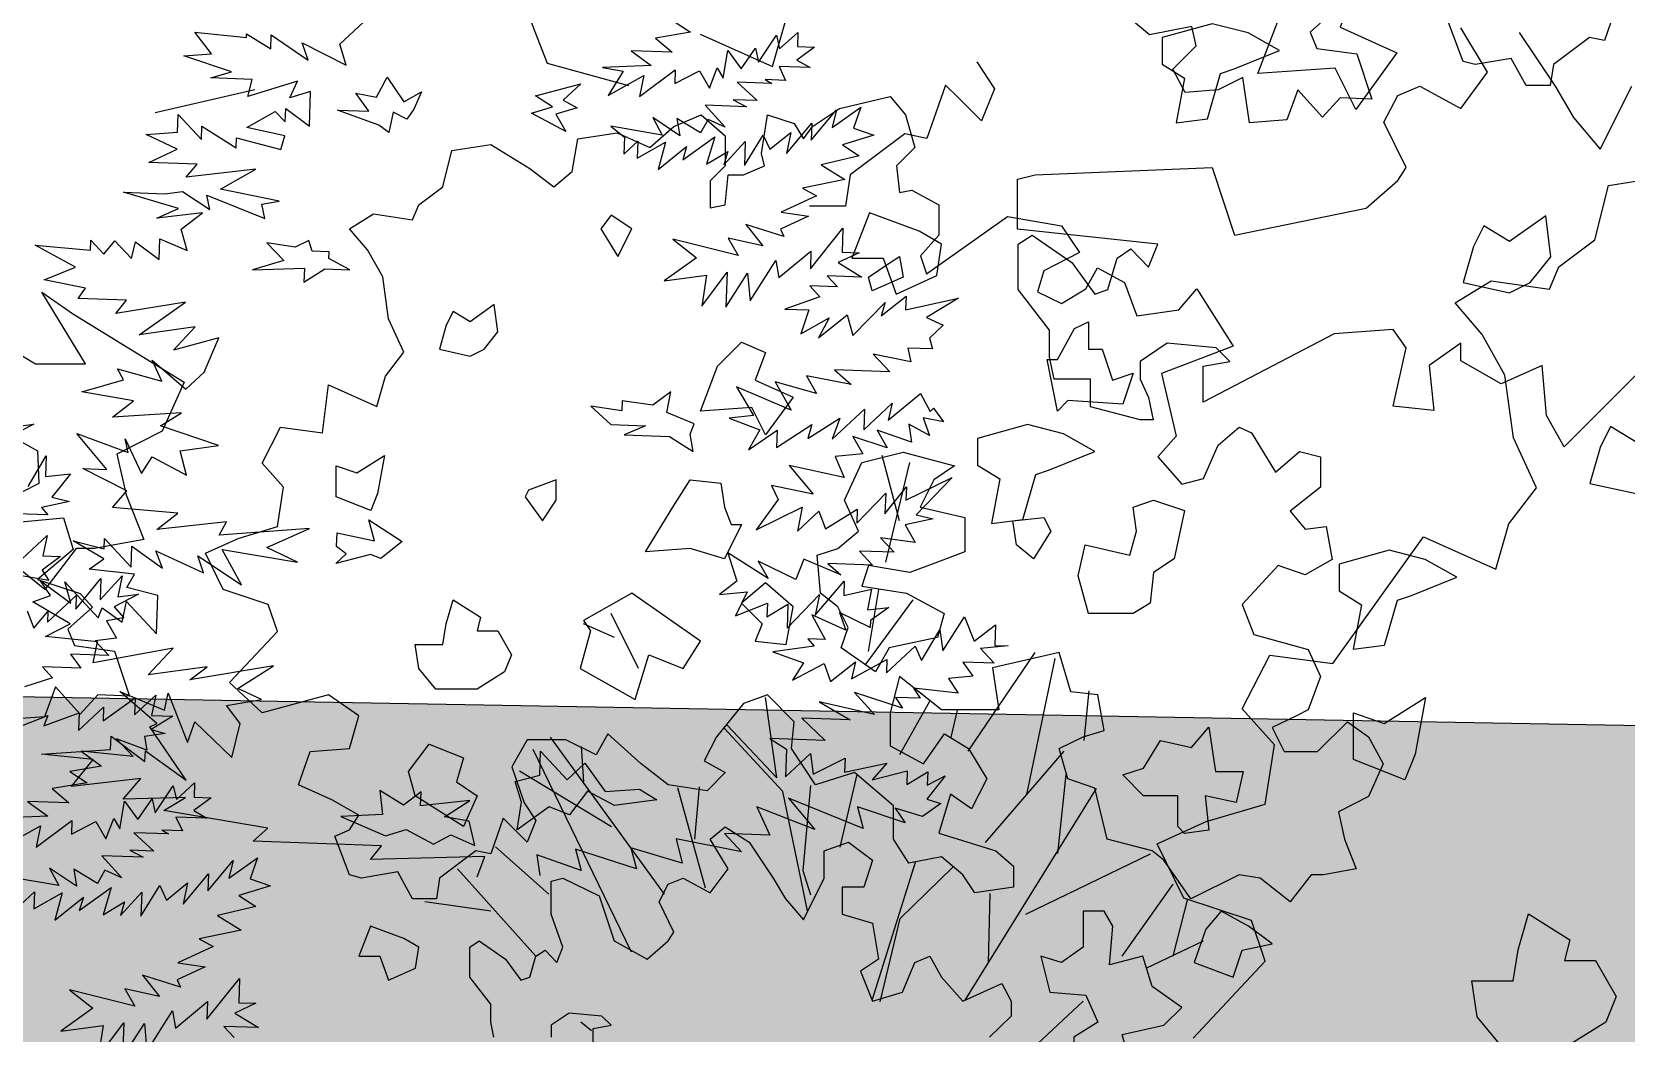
# Model space of a CAD drawing. Header units: inches. Extents: x 11.9 to 85.3, y 21.1 to 37.4.
# Drawn here: x 14.785 to 15.335, y 22.391 to 22.736 of the extents above; entities that cross this region are included whole.
import ezdxf

# ---------------------------------------------------------------- set-up
doc = ezdxf.new("R2010")
doc.units = ezdxf.units.IN
doc.header["$MEASUREMENT"] = 0
doc.layers.add('CAY', color=94, linetype='Continuous')
doc.layers.add('CAY-3', color=61, linetype='Continuous')

# ---------------------------------------------------------------- blocks, each defined once
blk = doc.blocks.new('A$C76451831')
at = {"layer": 'CAY'}
for p, q in [((1943.9, 1358.2), (1957.5, 1323.4)), ((2130.6, 1320.8), (2140.7, 1355.6)), ((2075.2, 1345.6), (2130.6, 1320.8)), ((1957.5, 1323.4), (2020, 1306.3)), ((1732.8, 1302.8), (1656.2, 1285.1)), ((2228.3, 971.5), (2215.1, 1021.6)), ((2217.8, 939.8), (2236.3, 1016.3)), ((2201.9, 860.6), (2238.9, 910.7)), ((2204.6, 871.1), (2212.5, 918.7)), ((2027.8, 857.9), (2006.6, 900.2)), ((2009.3, 881.7), (1985.5, 892.2)), ((2281, 794.5), (2332.5, 870.4)), ((2326.2, 761), (2347.8, 865.6)), ((2491.6, 827), (2512.8, 868.3)), ((2512.8, 868.3), (2561.2, 861.8)), ((2134, 774), (2125.3, 835.7)), ((2370.1, 802.5), (2374.1, 840.9)), ((2228.6, 791.9), (2251.7, 832.8)), ((2268, 805.1), (2272.9, 825.9)), ((2516.4, 799.3), (2491.6, 827)), ((2138.7, 763.4), (2093.5, 812.2)), ((2095.8, 814.5), (2134, 774)), ((2047.7, 684.5), (1960.2, 805.1)), ((1985.8, 770.9), (1983.8, 797.9)), ((2509.3, 753.8), (2516.4, 799.3)), ((2022.3, 639.8), (1946.8, 795.6)), ((2294.3, 724.1), (2354.9, 794.5)), ((2007, 736.3), (1936.2, 779.1)), ((2182.7, 720.5), (2195.7, 776.4)), ((2350.1, 715.8), (2356.4, 776.4)), ((2079.1, 689), (2057.9, 766.3)), ((2071.1, 726.8), (2074.5, 766.9)), ((2157.5, 671.8), (2138.7, 763.4)), ((2159.9, 768.1), (2154, 702.8)), ((2278.7, 602.9), (2379.6, 765.8)), ((2463.9, 740.3), (2509.3, 753.8)), ((2426.2, 723.2), (2463.9, 740.3)), ((2446.8, 681.3), (2426.2, 723.2)), ((1958.8, 684.4), (1917.8, 720.8)), ((2325.4, 669), (2421.3, 715.4)), ((1948.8, 636.8), (1888.7, 704)), ((2154, 702.8), (2159.9, 684)), ((2207.6, 603.7), (2240.9, 709.9)), ((2228.7, 665.9), (2269.2, 705.2)), ((2399.3, 636.8), (2438.6, 692.2)), ((1914.2, 671.4), (1863.5, 678.5)), ((2296.7, 631.7), (2297.9, 685.1)), ((2438.6, 636.8), (2450, 680.8)), ((2498.7, 664.2), (2446.8, 681.3)), ((2213.4, 601.8), (2228.7, 665.9)), ((2509.3, 632.9), (2498.7, 664.2)), ((5179.9, 649.5), (5219.6, 645.4)), ((5192.9, 632.7), (5179.9, 649.5)), ((5291.5, 640.2), (5313.5, 660.7)), ((5561, 649.3), (5534.1, 644.8)), ((5547.7, 658), (5561, 649.3)), ((2417.8, 627.7), (2461.8, 648.6)), ((5219.6, 645.4), (5219.7, 648.1)), ((5219.7, 648.1), (5238.4, 636.6)), ((5238.4, 636.6), (5238.7, 647.4)), ((5238.7, 647.4), (5267.1, 627.9)), ((5262.5, 641.2), (5296.4, 624.1)), ((5267.1, 627.9), (5262.5, 641.2)), ((5296.4, 624.1), (5291.5, 640.2)), ((5534.1, 644.8), (5546.9, 634)), ((5599.9, 621.2), (5610.9, 637.2)), ((5610.9, 637.2), (5613.2, 626.2)), ((5613.2, 626.2), (5627.1, 647)), ((5627.1, 647), (5629.4, 636.5)), ((5629.4, 636.5), (5643.5, 649.2)), ((5656.2, 637.9), (5642.7, 627.9)), ((5643.5, 649.2), (5643.1, 638.3)), ((5643.1, 638.3), (5656.2, 637.9)), ((5171.6, 631.2), (5192.9, 632.7)), ((5208.3, 619), (5171.6, 631.2)), ((5515.2, 635.1), (5530.7, 623.7)), ((5546.9, 634), (5515.2, 635.1)), ((5586.1, 614), (5589.5, 635.2)), ((5589.5, 635.2), (5599.9, 621.2)), ((5642.7, 627.9), (5652.9, 622.1)), ((5192.3, 614.2), (5208.3, 619)), ((5224, 613.1), (5192.3, 614.2)), ((5220.8, 600), (5224, 613.1)), ((5530.7, 623.7), (5493.4, 622.2)), ((5493.4, 622.2), (5509.2, 619.4)), ((5509.2, 619.4), (5497.7, 600.8)), ((5497.7, 600.8), (5525, 616.1)), ((5521.7, 599.9), (5549.1, 620.3)), ((5525, 616.1), (5521.7, 599.9)), ((5549.1, 620.3), (5548.8, 609.9)), ((5548.8, 609.9), (5567.7, 619.6)), ((5567.7, 619.6), (5575.4, 606.2)), ((5575.4, 606.2), (5581.3, 621.9)), ((5581.3, 621.9), (5586.1, 614)), ((5618.2, 612.9), (5623.5, 610)), ((5634, 612.3), (5618.2, 612.9)), ((5629, 622.9), (5634, 612.3)), ((5652.9, 622.1), (5629, 622.9)), ((2334.4, 569.5), (2369.4, 602.2)), ((5258.8, 611.8), (5220.8, 600)), ((5252.9, 598.9), (5258.8, 611.8)), ((5268.9, 603.8), (5252.9, 598.9)), ((5268, 577.1), (5268.9, 603.8)), ((5596.8, 610.9), (5612.2, 596.8)), ((5623.5, 610), (5596.8, 610.9)), ((5219.9, 576), (5241.7, 588.4)), ((5241.7, 588.4), (5249.5, 580.4)), ((5249.5, 580.4), (5249.9, 590.8)), ((5249.9, 590.8), (5268, 577.1)), ((5603.9, 592.1), (5572.2, 593.2)), ((5572.2, 593.2), (5587.5, 576.3)), ((5612.2, 596.8), (5593.6, 597.4)), ((5593.6, 597.4), (5603.9, 592.1)), ((5653.7, 566.3), (5673.1, 589.7)), ((5669.9, 576.2), (5691.8, 591.7)), ((5673.1, 589.7), (5669.9, 576.2)), ((5691.8, 591.7), (5686.2, 575.6)), ((1991.5, 579.5), (1983.4, 586)), ((5166.8, 572.4), (5167.3, 586)), ((5167.3, 586), (5185.2, 566.8)), ((5185.2, 566.8), (5185.5, 577.2)), ((5185.5, 577.2), (5211.7, 560.4)), ((5249.2, 569.6), (5219.9, 576)), ((5499.6, 577.1), (5510.2, 568.6)), ((5539.2, 570.3), (5499.6, 577.1)), ((5552.8, 569.8), (5532, 583.7)), ((5532, 583.7), (5539.2, 570.3)), ((5568.7, 572), (5550.5, 583.1)), ((5550.5, 583.1), (5552.8, 569.8)), ((5574.5, 582.2), (5568.7, 572)), ((5587.5, 576.3), (5574.5, 582.2)), ((5634.8, 556.1), (5654.2, 579.4)), ((5654.2, 579.4), (5653.7, 566.3)), ((5142.7, 570.6), (5166.8, 572.4)), ((5166.3, 559.3), (5142.7, 570.6)), ((5211.7, 560.4), (5212, 568.1)), ((5212, 568.1), (5246.1, 559.2)), ((5246.1, 559.2), (5249.2, 569.6)), ((5510.2, 568.6), (5509.7, 555.5)), ((5509.7, 555.5), (5520.5, 565.5)), ((5520.5, 565.5), (5520, 552.4)), ((5520, 552.4), (5541.7, 564.8)), ((5541.7, 564.8), (5536, 543.7)), ((5554.9, 551.2), (5579.5, 568.9)), ((5579.5, 568.9), (5573.3, 547.8)), ((5586.4, 547.4), (5602.9, 565.4)), ((5602.3, 546.8), (5616.7, 570.3)), ((5602.9, 565.4), (5602.3, 546.8)), ((5616.7, 570.3), (5621.8, 559.3)), ((5621.8, 559.3), (5638.1, 572.3)), ((5638.1, 572.3), (5634.8, 556.1)), ((5701.9, 570.1), (5677.6, 562.8)), ((5686.2, 575.6), (5701.9, 570.1)), ((5144.7, 549.2), (5166.3, 559.3)), ((5536, 543.7), (5557.9, 561.5)), ((5557.9, 561.5), (5554.9, 551.2)), ((5573.3, 547.8), (5589.5, 557.7)), ((5589.5, 557.7), (5586.4, 547.4)), ((5690.5, 554.2), (5661.2, 547.5)), ((5677.6, 562.8), (5690.5, 554.2)), ((5181.8, 547.9), (5144.7, 549.2)), ((5173.3, 537.8), (5181.8, 547.9)), ((5227, 544), (5173.3, 537.8)), ((5199.7, 528.7), (5227, 544)), ((5661.2, 547.5), (5679.4, 536)), ((5683.6, 539.8), (5680.1, 515.6)), ((5157, 525.2), (5170.6, 527)), ((5170.6, 527), (5191.5, 513.1)), ((5244.7, 519.4), (5199.7, 528.7)), ((5679.4, 536), (5647, 529.4)), ((5647, 529.4), (5657.7, 523.6)), ((5125.3, 526.3), (5157, 525.2)), ((5167.5, 513.9), (5125.3, 526.3)), ((5189.1, 524.1), (5233.8, 506.2)), ((5191.5, 513.1), (5189.1, 524.1)), ((5231.5, 517.1), (5244.7, 519.4)), ((5233.8, 506.2), (5231.5, 517.1)), ((5657.7, 523.6), (5630.5, 510.9)), ((5680.1, 515.6), (5652.4, 515.6)), ((5150.9, 506.4), (5167.5, 513.9)), ((5185.9, 510.6), (5150.9, 506.4)), ((5169.6, 498), (5185.9, 510.6)), ((5651.7, 507.9), (5630, 497.8)), ((5630.5, 510.9), (5651.7, 507.9)), ((5152.5, 474.6), (5153.1, 490.4)), ((5153.1, 490.4), (5174, 481.5)), ((5174, 481.5), (5169.6, 498)), ((5597.6, 477.6), (5547.3, 490.2)), ((5547.3, 490.2), (5565.4, 476)), ((5589.9, 491), (5597.6, 477.6)), ((5616.4, 485.1), (5589.9, 491)), ((5632.6, 492.3), (5603.4, 501.4)), ((5603.4, 501.4), (5616.4, 485.1)), ((5630, 497.8), (5632.6, 492.3)), ((5653, 467.5), (5678.1, 498.8)), ((5678.1, 498.8), (5677.5, 480.3)), ((5057.3, 485.6), (5099.7, 481.8)), ((5088.4, 468.6), (5057.3, 485.6)), ((5099.7, 481.8), (5100, 489.5)), ((5100, 489.5), (5110.1, 478.8)), ((5110.1, 478.8), (5118.6, 488.9)), ((5118.6, 488.9), (5131.2, 475.3)), ((5131.2, 475.3), (5134.4, 488.3)), ((5134.4, 488.3), (5152.5, 474.6)), ((5628.7, 460.7), (5653.5, 481.1)), ((5653.5, 481.1), (5653, 467.5)), ((5690.6, 479.8), (5674.5, 472.2)), ((5677.5, 480.3), (5690.6, 479.8)), ((5064.1, 459.1), (5088.4, 468.6)), ((5565.4, 476), (5540.7, 458.3)), ((5606.8, 442.8), (5626.5, 473.9)), ((5626.5, 473.9), (5628.7, 460.7)), ((5674.5, 472.2), (5692.6, 461.1)), ((5096, 452.5), (5064.1, 459.1)), ((5540.7, 458.3), (5573.1, 462.6)), ((5569.5, 438.7), (5589, 464.8)), ((5573.1, 462.6), (5569.5, 438.7)), ((5589, 464.8), (5588.1, 438)), ((5588.1, 438), (5604.8, 464.2)), ((5604.8, 464.2), (5606.8, 442.8)), ((5652.5, 454.4), (5660.4, 445.9)), ((5673.8, 453.6), (5652.5, 454.4)), ((5665.9, 462.1), (5673.8, 453.6)), ((5692.6, 461.1), (5665.9, 462.1)), ((5062.5, 449.6), (5086.7, 432.5)), ((5090.3, 444.6), (5096, 452.5)), ((5127.4, 443.3), (5090.3, 444.6)), ((5119.3, 433.1), (5127.4, 443.3)), ((5172.7, 441.7), (5119.3, 433.1)), ((5137.3, 416.6), (5172.7, 441.7)), ((5660.4, 445.9), (5633.3, 436.5)), ((5685.6, 416.1), (5710.5, 441.5)), ((5707.5, 431.2), (5726.6, 446.4)), ((5710.5, 441.5), (5707.5, 431.2)), ((5726.6, 446.4), (5726.2, 435.9)), ((5726.2, 435.9), (5766.8, 445)), ((5766.8, 445), (5742.3, 429.9)), ((5633.3, 436.5), (5651.9, 435.8)), ((5651.9, 435.8), (5645.8, 417.4)), ((5645.8, 417.4), (5667.5, 429.8)), ((5659.3, 414.3), (5681.2, 432.1)), ((5667.5, 429.8), (5659.3, 414.3)), ((5681.2, 432.1), (5685.6, 416.1)), ((5742.3, 429.9), (5755.2, 424.1)), ((5180.2, 422.8), (5137.3, 416.6)), ((5163.7, 404.8), (5180.2, 422.8)), ((5755.2, 424.1), (5744.5, 414)), ((5198.4, 414.5), (5163.7, 404.8)), ((5187.1, 388.1), (5198.4, 414.5)), ((5746.9, 405.8), (5727.9, 406.4)), ((5727.9, 406.4), (5730.2, 395.9)), ((5744.5, 414), (5746.9, 405.8)), ((5154.7, 381.1), (5147.1, 397.2)), ((5147.1, 397.2), (5173, 375)), ((5701.4, 401.9), (5714.1, 388.3)), ((5730.2, 395.9), (5701.4, 401.9)), ((5093.2, 372.8), (5125.3, 382.1)), ((5120.6, 390.5), (5154.7, 381.1)), ((5125.3, 382.1), (5120.6, 390.5)), ((5171.9, 380.3), (5154.8, 342.6)), ((5173, 375), (5187.1, 388.1)), ((5625.9, 380.5), (5638.3, 358.8)), ((5657.8, 371.7), (5625.9, 380.5)), ((5650.1, 385.1), (5657.8, 371.7)), ((5684.3, 378.5), (5650.1, 385.1)), ((5714.1, 388.3), (5671.6, 389.8)), ((5671.6, 389.8), (5684.3, 378.5)), ((5132.9, 366), (5093.2, 372.8)), ((5596.3, 376.6), (5609.2, 354.8)), ((5638.3, 358.8), (5596.3, 376.6)), ((5712.8, 351.2), (5737.6, 371.6)), ((5737.6, 371.6), (5745.2, 357.8)), ((5116.6, 353.4), (5132.9, 366)), ((5169.7, 356.6), (5116.6, 353.4)), ((5153.5, 346.7), (5169.7, 356.6)), ((5669.7, 336.4), (5694.5, 359.5)), ((5694, 343.7), (5716, 364.2)), ((5694.5, 359.5), (5694, 343.7)), ((5716, 364.2), (5712.8, 351.2)), ((5745.2, 357.8), (5747.6, 360.4)), ((5747.6, 360.4), (5755.4, 349.7)), ((5198.3, 331.5), (5153.5, 346.7)), ((5609.2, 354.8), (5590.5, 352.7)), ((5590.5, 352.7), (5614.2, 343.7)), ((5614.2, 343.7), (5605.5, 328.2)), ((5605.5, 328.2), (5627.4, 343.3)), ((5626.9, 330.2), (5654.2, 347.8)), ((5627.4, 343.3), (5626.9, 330.2)), ((5651.2, 337), (5675.7, 352.5)), ((5654.2, 347.8), (5651.2, 337)), ((5675.7, 352.5), (5669.7, 336.4)), ((5730.8, 334.2), (5704.4, 343.3)), ((5704.4, 343.3), (5712.1, 329.9)), ((5744.6, 339.2), (5728.6, 347.9)), ((5728.6, 347.9), (5730.8, 334.2)), ((5755.4, 349.7), (5739.6, 353)), ((5739.6, 353), (5744.6, 339.2)), ((5112.4, 313.2), (5089.4, 340.8)), ((5089.4, 340.8), (5128.7, 326.2)), ((5154.8, 342.6), (5120.1, 324.9)), ((5126.4, 336.8), (5139.1, 310)), ((5128.7, 326.2), (5126.4, 336.8)), ((5168.7, 327.6), (5198.3, 331.5)), ((5712.1, 329.9), (5685.6, 338.5)), ((5685.6, 338.5), (5693.3, 325.1)), ((5120.1, 324.9), (5127.1, 293.6)), ((5139.1, 310), (5147.2, 322.9)), ((5147.2, 322.9), (5173.5, 308.8)), ((5173.5, 308.8), (5168.7, 327.6)), ((5693.3, 325.1), (5672, 323.1)), ((5672, 323.1), (5679.1, 307)), ((5093.9, 313.9), (5112.4, 313.2)), ((5127.7, 296.8), (5093.9, 313.9)), ((5636.8, 316.2), (5655.1, 294.3)), ((5679.1, 307), (5636.8, 316.2)), ((5726.5, 289.5), (5762, 306.9)), ((5762, 306.9), (5734.3, 278.4)), ((5116.8, 284), (5127.7, 296.8)), ((5623.2, 300.8), (5628.2, 290.2)), ((5655.1, 294.3), (5623.2, 300.8)), ((5688.7, 271.8), (5710.9, 295)), ((5710.3, 279.2), (5726.9, 299.9)), ((5710.9, 295), (5710.3, 279.2)), ((5726.9, 299.9), (5726.5, 289.5)), ((5167, 279.6), (5116.8, 284)), ((5127.1, 293.6), (5140.7, 259.4)), ((5628.2, 290.2), (5611.5, 266.8)), ((5611.5, 266.8), (5646.6, 284.1)), ((5646.6, 284.1), (5643.2, 265.7)), ((5664.6, 267.6), (5689.1, 282.7)), ((5689.1, 282.7), (5688.7, 271.8)), ((5150.7, 267), (5167, 279.6)), ((5204.4, 272.8), (5150.7, 267)), ((5198.6, 262.6), (5204.4, 272.8)), ((5643.2, 265.7), (5659.6, 281)), ((5659.6, 281), (5664.6, 267.6)), ((5747.3, 275.2), (5725.9, 270.5)), ((5725.9, 270.5), (5733.6, 257.1)), ((5734.3, 278.4), (5747.3, 275.2)), ((5110, 244.4), (5086.5, 258.4)), ((5086.5, 258.4), (5110.3, 252.1)), ((5140.7, 259.4), (5103, 252.3)), ((5110.3, 252.1), (5110.6, 260.2)), ((5110.6, 260.2), (5131.1, 238.2)), ((5268.1, 267.9), (5198.6, 262.6)), ((5235.4, 253.2), (5268.1, 267.9)), ((5733.6, 257.1), (5706.9, 260.7)), ((5706.9, 260.7), (5717.4, 249.5)), ((5064.6, 221), (5029.8, 248.8)), ((5088.8, 252.3), (5064.6, 221)), ((5103, 252.3), (5088.8, 252.3)), ((5131.1, 238.2), (5131.7, 254.1)), ((5131.7, 254.1), (5155.1, 237.4)), ((5155.1, 237.4), (5150.1, 250.7)), ((5150.1, 250.7), (5186.7, 233.6)), ((5186.7, 233.6), (5182.2, 246.9)), ((5182.2, 246.9), (5215.8, 224.4)), ((5200.9, 251.6), (5259, 241.9)), ((5215.8, 224.4), (5200.9, 251.6)), ((5259, 241.9), (5235.4, 253.2)), ((5620.7, 229.3), (5589.6, 249)), ((5589.6, 249), (5596.6, 227.4)), ((5717.4, 249.5), (5690.7, 250.4)), ((5690.7, 250.4), (5700.8, 239.6)), ((5098.9, 236.6), (5110, 244.4)), ((5133.6, 232.7), (5098.9, 236.6)), ((5641.9, 228.5), (5613, 242.7)), ((5613, 242.7), (5620.7, 229.3)), ((5647.9, 244.2), (5641.9, 228.5)), ((5676.5, 232.3), (5647.9, 244.2)), ((5700.8, 239.6), (5666.4, 240.8)), ((5666.4, 240.8), (5676.5, 232.3)), ((5069.2, 216.4), (5061.4, 227.5)), ((5061.4, 227.5), (5084.8, 210.4)), ((5080, 226.9), (5105.7, 199.2)), ((5084.8, 210.4), (5080, 226.9)), ((5127.8, 222.5), (5133.6, 232.7)), ((5151.6, 216.2), (5127.8, 222.5)), ((5596.6, 227.4), (5583.1, 217)), ((5656.8, 201.3), (5679, 227.2)), ((5679, 227.2), (5678.7, 216.4)), ((5678.7, 216.4), (5700.1, 221.1)), ((5700.1, 221.1), (5696.9, 205.3)), ((5055.4, 211.4), (5069.2, 216.4)), ((5084.3, 194.5), (5055.4, 211.4)), ((5124.2, 195.8), (5127.5, 211.6)), ((5127.5, 211.6), (5150.6, 186.8)), ((5150.6, 186.8), (5151.6, 216.2)), ((5583.1, 217), (5604.4, 219)), ((5604.4, 219), (5595.6, 200.7)), ((5595.6, 200.7), (5620, 210.3)), ((5620, 210.3), (5619.6, 199.9)), ((5619.6, 199.9), (5635.8, 209.7)), ((5635.2, 191.1), (5660.1, 217)), ((5635.8, 209.7), (5635.2, 191.1)), ((5660.1, 217), (5656.8, 201.3)), ((5105.7, 199.2), (5108.7, 206.8)), ((5108.7, 206.8), (5124.2, 195.8)), ((5654.1, 201.4), (5664.3, 182.4)), ((5680.4, 189.6), (5654.1, 201.4)), ((5699.1, 191.6), (5675.5, 203.3)), ((5675.5, 203.3), (5680.4, 189.6)), ((5696.9, 205.3), (5713.2, 207)), ((5699.3, 197.1), (5699.1, 191.6)), ((5713.2, 207), (5699.3, 197.1)), ((5754.7, 173.8), (5771.4, 200)), ((5771.4, 200), (5778.9, 181.1)), ((5065.3, 184.8), (5084.3, 194.5)), ((5105.1, 180.6), (5065.3, 184.8)), ((5738.5, 166.2), (5752.5, 189.8)), ((5752.5, 189.8), (5754.7, 173.8)), ((5778.9, 181.1), (5795.2, 193.7)), ((5795.2, 193.7), (5794.7, 177.9)), ((5101.8, 164.4), (5105.1, 180.6)), ((5163.4, 175.9), (5101.8, 164.4)), ((5144.1, 155.3), (5163.4, 175.9)), ((5656, 177.3), (5624.1, 172.9)), ((5624.1, 172.9), (5647.8, 164.4)), ((5651.2, 182.9), (5656, 177.3)), ((5664.3, 182.4), (5651.2, 182.9)), ((5711.5, 156.8), (5733.5, 177.3)), ((5733.5, 177.3), (5738.5, 166.2)), ((5805.1, 177.5), (5783.7, 175.5)), ((5783.7, 175.5), (5794.2, 164.3)), ((5794.7, 177.9), (5805.1, 177.5)), ((5189.6, 161.4), (5144.1, 155.3)), ((5240.4, 162.3), (5176.1, 151.4)), ((5176.1, 151.4), (5189.6, 161.4)), ((5213, 144.7), (5240.4, 162.3)), ((5647.8, 164.4), (5639.2, 151.1)), ((5639.2, 151.1), (5663.7, 163.9)), ((5663.7, 163.9), (5668.6, 150.1)), ((5668.6, 150.1), (5687.7, 165.3)), ((5684.6, 152.2), (5711.8, 167.2)), ((5687.7, 165.3), (5684.6, 152.2)), ((5711.8, 167.2), (5711.5, 156.8)), ((5794.2, 164.3), (5770.2, 165.1)), ((5770.2, 165.1), (5778, 154.4)), ((5778, 154.4), (5759.3, 152.4)), ((5759.3, 152.4), (5766.7, 141.2)), ((5150.9, 117.8), (5122.3, 142.4)), ((5122.3, 142.4), (5156.7, 128.1)), ((5156.7, 128.1), (5159.4, 141.1)), ((5159.4, 141.1), (5174.4, 103.4)), ((5204.4, 131.8), (5231.3, 136.3)), ((5231.3, 136.3), (5213, 144.7)), ((5723.7, 129.6), (5686.9, 141.7)), ((5686.9, 141.7), (5702.2, 124.9)), ((5737.5, 137.3), (5718.5, 137.9)), ((5718.5, 137.9), (5723.7, 129.6)), ((5766.7, 141.2), (5732.4, 145.1)), ((5732.4, 145.1), (5737.5, 137.3)), ((5214.8, 117.9), (5204.4, 131.8)), ((5702.2, 124.9), (5659.9, 134.5)), ((5659.9, 134.5), (5683.5, 120.6)), ((5145.4, 115.3), (5150.9, 117.8)), ((5173.4, 74.4), (5145.4, 115.3)), ((5174.4, 103.4), (5180, 119.1)), ((5180, 119.1), (5208.5, 91.8)), ((5208.5, 91.8), (5214.8, 117.9)), ((5646.4, 121.9), (5664.3, 104.9)), ((5683.5, 120.6), (5646.4, 121.9)), ((5115.3, 97.8), (5115.7, 108.2)), ((5115.7, 108.2), (5141.7, 88.7)), ((5621.8, 106.4), (5634.7, 98.2)), ((5664.3, 104.9), (5621.8, 106.4)), ((5634.7, 98.2), (5633.9, 77)), ((5062.2, 94.2), (5115.3, 97.8)), ((5101.9, 90.1), (5062.2, 94.2)), ((5085.3, 69.4), (5101.9, 90.1)), ((5141.7, 88.7), (5142, 96.8)), ((5142, 96.8), (5173.4, 74.4)), ((5633.9, 77), (5653.1, 94.9)), ((5653.1, 94.9), (5655.3, 78.9)), ((5655.3, 78.9), (5679.7, 91.2)), ((5679.7, 91.2), (5679.3, 80.4)), ((5679.3, 80.4), (5711.8, 87.4)), ((5711.8, 87.4), (5700.4, 74.6)), ((5138.6, 75.7), (5085.3, 69.4)), ((5124.9, 59.8), (5138.6, 75.7)), ((5700.4, 74.6), (5727.4, 81.4)), ((5727.4, 81.4), (5727.1, 71)), ((5727.1, 71), (5743.3, 80.8)), ((5756.7, 77.6), (5742.5, 59.6)), ((5743.3, 80.8), (5742.9, 70.4)), ((5742.9, 70.4), (5756.7, 77.6)), ((5172.9, 60.9), (5124.9, 59.8)), ((5156.3, 51), (5172.9, 60.9)), ((5236, 37.4), (5156.3, 51)), ((5656.5, 36.3), (5611.8, 53.7)), ((5611.8, 53.7), (5621.9, 32)), ((5693.7, 37.2), (5636.1, 60.6)), ((5636.1, 60.6), (5656.5, 36.3)), ((5726, 41.5), (5689.3, 53.7)), ((5689.3, 53.7), (5693.7, 37.2)), ((5739.3, 46.5), (5718.3, 52.7)), ((5718.3, 52.7), (5726, 41.5)), ((5753.3, 56.5), (5739.3, 46.5)), ((5742.5, 59.6), (5753.3, 56.5)), ((5224.8, 27.3), (5236, 37.4)), ((5323.5, 23.9), (5224.8, 27.3)), ((5600.2, 19.2), (5549.8, 29.1)), ((5549.8, 29.1), (5554.6, 10.4)), ((5621.9, 32), (5587.1, 33.3)), ((5587.1, 33.3), (5600.2, 19.2)), ((5314.9, 13.3), (5323.5, 23.9)), ((5402.9, 15.7), (5314.9, 13.3)), ((5396.9, 0), (5402.9, 15.7)), ((5476.9, 4.9), (5442.9, 17)), ((5442.9, 17), (5445, 1)), ((5472.5, 21.4), (5476.9, 4.9)), ((5519.5, 6.1), (5472.5, 21.4)), ((5515.1, 22.2), (5519.5, 6.1)), ((5554.6, 10.4), (5515.1, 22.2))]:
    blk.add_line(p, q, dxfattribs=at)
for points in [[(2523.5, 1367), (2551.2, 1394.7), (2578.9, 1382.8), (2567, 1351.1), (2610.6, 1331.3), (2578.9, 1287.8), (2563.1, 1319.5), (2503.7, 1315.5)], [(1914.2, 715.4), (1902.8, 717.8), (1874.9, 696.9), (1872.6, 680.8), (1854.1, 680.8), (1842.7, 701.7), (1814.8, 696.9), (1805.7, 699.3), (1794.3, 729.2), (1805.7, 733.9), (1812.8, 745.3), (1792, 757.1), (1766.4, 768.5), (1775.5, 794.1), (1805.7, 796.4), (1812.8, 821.6), (1789.6, 837.7), (1738.5, 824), (1713.4, 847.2), (1750.3, 886.5), (1743.2, 907.3), (1708.6, 918.7), (1694.9, 946.6), (1720, 958), (1750.3, 967.1), (1755, 997.4), (1738.5, 1015.9), (1752.7, 1043.4), (1784.9, 1039.1), (1789.6, 1076), (1826.6, 1059.5), (1833.2, 1082.7), (1847.4, 1101.2), (1835.6, 1126.7), (1831.3, 1159), (1819.5, 1179.8), (1805.7, 1196), (1824.2, 1207.4), (1854.1, 1203), (1858.8, 1214.4), (1877.3, 1228.2), (1884.3, 1256.1), (1914.2, 1260.8), (1944.1, 1242.4), (1962.6, 1228.2), (1976.7, 1240), (1981, 1265.2), (2011.3, 1269.9), (2036.5, 1258.5), (2054.9, 1274.6), (2075.8, 1283.7), (2094.3, 1267.5), (2094.3, 1244.3), (2082.9, 1232.9), (2082.9, 1212.1), (2094.3, 1214.4), (2096.6, 1237.6), (2108.4, 1237.6), (2124.5, 1244.3), (2122.2, 1253.8), (2126.9, 1283.7), (2147.3, 1277), (2154.4, 1265.2), (2161.5, 1274.6), (2182.3, 1288.4), (2221.2, 1297.8), (2233, 1283.7), (2240.1, 1258.5), (2225.9, 1244.3), (2228.3, 1223.9), (2237.7, 1225.8), (2258.6, 1214.4), (2258.6, 1191.2), (2244.4, 1175.1), (2249.1, 1161.4), (2311.2, 1205.4), (2352.9, 1198.3), (2366.7, 1177.9), (2339.1, 1163.7), (2334.4, 1147.6), (2352.9, 1138.5), (2371.4, 1149.9), (2380.4, 1166.1), (2401.2, 1154.7), (2410.7, 1129.1), (2442.9, 1133.8), (2456.7, 1149.9), (2484.6, 1105.9), (2429.6, 1084.7), (2441, 1036.7), (2426.8, 1020.6), (2445.3, 999.7), (2461.8, 1004.1), (2473.2, 1029.6), (2489.3, 1043.4), (2498.7, 1039.1), (2517.2, 1008.8), (2535.7, 1024.9), (2551.8, 1020.6), (2551.8, 997.4), (2528.6, 978.9), (2540, 965.1), (2556.1, 967.1), (2560.8, 941.9), (2540, 930.1), (2519.2, 937.2), (2491.7, 907.3), (2500.7, 884.1), (2542.4, 872.7), (2551.8, 851.9), (2542.4, 826.3), (2533.3, 821.6), (2514.8, 812.5), (2523.9, 794.1), (2549.4, 794.1), (2572.6, 816.9), (2588.7, 805.5), (2600.1, 784.6), (2588.7, 759.5), (2565.6, 747.7), (2570.3, 726.8), (2579.3, 704), (2554.2, 699.3), (2544.7, 699.3), (2528.6, 678.5), (2505.4, 696.9), (2489.3, 699.3), (2452.3, 680.8), (2431.5, 710.7), (2422.5, 717.8), (2387.9, 726.8), (2378.5, 766.1), (2357.6, 773.2), (2350.9, 796.4), (2369.4, 805.5), (2385.5, 810.2), (2380.8, 837.7), (2360, 840.1), (2350.9, 870.4), (2299.8, 858.6), (2304.6, 826.3), (2260.5, 826.3), (2228.3, 851.9), (2221.2, 824), (2221.2, 798.4), (2246.8, 784.6), (2262.9, 807.8), (2281.4, 796.4), (2295.5, 773.2), (2283.7, 750), (2267.6, 761.4), (2258.6, 731.5), (2302.2, 717.8), (2316, 706), (2316, 689.9), (2286.1, 685.5), (2277, 699.3), (2260.5, 713.1), (2235.4, 708.3), (2223.6, 726.8), (2223.6, 752.4), (2193.7, 777.9), (2163.8, 768.5), (2145.4, 796.4), (2147.3, 816.9), (2126.9, 837.7), (2108.4, 831), (2087.6, 805.5), (2078.1, 787), (2094.3, 777.9), (2080.5, 763.8), (2050.6, 768.5), (2029.8, 784.6), (2004.2, 807.8), (1995.2, 791.7), (1972, 803.1), (1942.1, 803.1), (1930.3, 782.3), (1939.8, 754.7), (1948.8, 741), (1942.1, 724.5), (1930.3, 736.3), (1923.7, 742.9)], [(2022.5, 1195.9), (2006.6, 1206.4), (1998.7, 1195.9), (2011.9, 1174.8)], [(2220.4, 1169.5), (2228.3, 1174.8), (2231, 1158.9), (2207.2, 1148.4), (2204.6, 1158.9)], [(1919.5, 1116.7), (1916.9, 1137.8), (1898.4, 1124.6), (1885.2, 1132.5), (1880, 1122), (1874.7, 1103.5), (1898.4, 1098.2), (1909, 1103.5)], [(2362.9, 1119.3), (2373.5, 1124.6), (2373.5, 1103.5), (2384.1, 1103.5), (2392, 1079.7), (2407.8, 1085), (2399.9, 1061.2), (2357.7, 1063.9), (2349.7, 1055.9), (2341.8, 1095.6), (2349.7, 1095.6)], [(2088.5, 1090.3), (2106.9, 1108.8), (2125.4, 1100.8), (2117.5, 1079.7), (2146.5, 1066.5), (2125.4, 1037.5), (2114.9, 1058.6), (2075.3, 1055.9)], [(1795.5, 989.9), (1795.5, 1013.7), (1811.3, 1008.4), (1832.5, 1021.6), (1827.2, 992.6), (1821.9, 979.4)], [(2209.9, 855.3), (2183.5, 873.8), (2188.8, 889.6), (2180.8, 905.5), (2167.6, 916), (2165, 945.1), (2180.8, 950.3), (2196.7, 963.5), (2186.1, 987.3), (2199.3, 1016.3), (2231, 1024.3), (2270.6, 1013.7), (2254.7, 1003.1), (2244.2, 982), (2278.5, 974.1), (2278.5, 947.7), (2257.4, 939.8), (2236.3, 931.9), (2204.6, 937.1), (2199.3, 921.3), (2233.6, 916), (2262.7, 900.2), (2257.4, 881.7), (2220.4, 873.8)], [(1943.3, 995.2), (1940.7, 989.9), (1953.9, 971.5), (1964.4, 987.3), (1964.4, 1003.1)], [(2054.1, 982), (2067.3, 1003.1), (2091.1, 1000.5), (2093.7, 982), (2099, 968.8), (2106.9, 968.8), (2093.7, 942.4), (2067.3, 950.3), (2033, 947.7)], [(2365.6, 929.2), (2370.9, 953), (2405.2, 945.1), (2410.4, 963.5), (2407.8, 982), (2423.6, 987.3), (2447.4, 979.4), (2439.5, 942.4), (2423.6, 931.9), (2421, 908.1), (2407.8, 900.2), (2373.5, 900.2)], [(2318.1, 953), (2315.4, 971.5), (2339.2, 974.1), (2344.5, 963.5), (2331.3, 942.4)], [(2141.2, 876.4), (2146.5, 905.5), (2125.4, 923.9), (2106.9, 908.1), (2122.8, 892.2), (2117.5, 879)], [(1903.7, 887), (1919.5, 887), (1930.1, 868.5), (1924.8, 855.3), (1903.7, 842.1), (1872, 842.1), (1858.8, 857.9), (1856.2, 876.4), (1877.3, 876.4), (1880, 892.2), (1885.2, 910.7), (1906.4, 897.5)], [(2062.1, 857.9), (2075.3, 879), (2022.5, 916), (1985.5, 894.9), (1990.8, 887), (1982.9, 857.9), (2025.1, 834.2), (2035.7, 868.5)], [(2577.1, 788.1), (2577.1, 823.8), (2600.8, 815.8), (2632.5, 835.6), (2624.6, 792.1), (2616.7, 772.3)], [(2415.7, 781.4), (2428.9, 802.5), (2452.7, 797.2), (2465.9, 813), (2471.2, 778.7), (2492.3, 778.7), (2487, 755), (2463.2, 760.2), (2465.9, 733.8), (2447.4, 731.2), (2442.1, 736.5), (2442.1, 760.2), (2415.7, 760.2), (2399.9, 776.1)], [(1856.2, 760.2), (1850.9, 778.7), (1866.8, 799.8), (1893.2, 789.3), (1887.9, 770.8), (1903.7, 760.2), (1893.2, 736.5)], [(2392.2, 660), (2385.5, 671.4), (2369.4, 671.4), (2369.4, 643.8), (2352.9, 632), (2336.8, 636.8), (2343.9, 609.2), (2371.4, 606.9), (2380.8, 586), (2362.3, 574.6), (2362.3, 553.8), (2371.4, 544.4), (2394.6, 533), (2406.4, 551.4), (2399.3, 576.6), (2431.5, 583.7), (2445.3, 597.4), (2422.5, 613.6), (2415.4, 636.8), (2389.8, 630.1)], [(2475.5, 671.4), (2463.7, 657.6), (2454.7, 632), (2484.6, 620.6), (2491.7, 641.5), (2514.8, 646.2), (2496.4, 660)], [(5321.5, 577.9), (5289.7, 589.5), (5313.7, 588.6), (5303.8, 602.6), (5319.5, 599.3), (5327.8, 614.9), (5340.7, 595.8), (5354.1, 603.5), (5348.2, 590.1), (5343, 582.6), (5332.3, 588), (5329, 572.2)], [(5441.9, 600.5), (5476.7, 609.7), (5463.1, 597), (5473.8, 591.2), (5457.3, 586.3), (5465, 572.9), (5438.7, 587), (5454.8, 591.9)], [(5270.1, 480.9), (5267.7, 489.1), (5257.1, 484.1), (5235.4, 487.5), (5248.5, 473.9), (5224.3, 466.6), (5264.2, 467.9), (5263.8, 457.1), (5280, 467.4), (5299.1, 466.7), (5283, 475.4), (5283.2, 480.4)], [(5560.6, 340.2), (5563.6, 348.2), (5542.6, 357.1), (5545.9, 372.9), (5532, 362.5), (5508.5, 366), (5508.2, 358.3), (5484.4, 361.9), (5499.7, 347.7), (5526.4, 346.8), (5509.9, 339.7), (5544.7, 338.5), (5562.9, 327)], [(5288.9, 254), (5289.3, 264.4), (5318.1, 258.4), (5313.6, 274.5), (5339.3, 257.7), (5323, 244.7), (5315, 247.7), (5288.4, 240.9), (5296.4, 248.3)], [(5431.1, 57.3), (5426.2, 73.3), (5445, 78.1), (5445.6, 96.7), (5466.2, 74.6), (5479.7, 87.3), (5495.3, 65.5), (5521.6, 67.3), (5535, 59.1), (5502.6, 54.8), (5481.7, 65.9), (5467.9, 47.8), (5452.3, 53.8), (5427.7, 36.1)], [(5395.1, 24.1), (5390.7, 42.8), (5371.8, 46.2), (5391.3, 58.7), (5353.5, 54.6), (5353.9, 65.4), (5340.4, 55), (5322.2, 66.5), (5324.3, 47.9), (5292.1, 46.3), (5326.4, 31.5), (5342.5, 36.4), (5363.4, 25.2), (5376.8, 32.4)]]:
    blk.add_lwpolyline(points, close=True, dxfattribs=at)
for points in [[(1547.1, 1043.7), (1563, 1045.8), (1544.1, 1036.1)], [(1558.6, 997.9), (1572.6, 1021.5), (1572, 1005.6), (1591.1, 1007.7), (1576.9, 989.6), (1590.4, 986.4), (1568.9, 981.7), (1573.7, 976.1), (1542, 977.2)], [(1554, 942.3), (1573.2, 960.2), (1569.9, 944.5), (1583.5, 944), (1569.5, 933.6), (1574.7, 925.7), (1553.5, 929.2)], [(1558, 902.3), (1563, 889), (1573.8, 901.7), (1573.5, 893.6), (1595.6, 914.1), (1595.2, 903.7), (1614.6, 927.1), (1614, 910.8), (1631, 929.2), (1627.7, 913), (1643.6, 915.2), (1624.7, 905.4), (1632.1, 897), (1618.9, 894.7), (1626.6, 881.3), (1610.2, 879.2), (1620.7, 867.9), (1591.3, 868.9), (1599.1, 858.2), (1569.6, 859.3), (1577.5, 850.8), (1556, 843.9)], [(1554.9, 814.4), (1573.8, 821.9), (1570.8, 813.9), (1597.8, 823.8), (1597.4, 810.2), (1616.6, 828.2), (1616.2, 817.7), (1640.9, 835.5), (1640.4, 822.3), (1656.8, 837.6), (1653.5, 821.9), (1669.8, 821.3), (1653.1, 811), (1663.9, 807.9), (1648, 805.8), (1649.9, 795.3), (1626.6, 803.8), (1639.3, 790.2), (1599.5, 794.3), (1615, 782.9), (1590.8, 778.7), (1604.1, 770.1), (1577.2, 765.6), (1590, 754.7), (1558.3, 755.8), (1573.8, 744.4), (1536.6, 743)], [(1540.8, 721.6), (1568.1, 736.9), (1564.8, 720.7), (1592.2, 741.1), (1591.9, 730.6), (1610.8, 740.4), (1618.5, 727), (1624.5, 742.7), (1629.2, 734.8), (1632.6, 756), (1643, 742), (1654, 757.9), (1656.3, 747), (1670.2, 767.8), (1672.6, 757.3), (1686.6, 770), (1686.2, 759.1), (1699.3, 758.6), (1685.9, 748.7), (1696.1, 742.9), (1672.1, 743.7), (1677.2, 733.1), (1661.3, 733.7), (1666.6, 730.8), (1639.9, 731.7), (1655.3, 717.6), (1636.8, 718.2), (1647, 712.9), (1615.3, 714), (1630.6, 697.1), (1617.6, 703), (1611.9, 692.8), (1593.7, 703.8), (1595.9, 690.6), (1575.1, 704.5), (1582.3, 691.1), (1542.7, 697.9)], [(1552.8, 676.3), (1563.6, 686.3), (1563.1, 673.2), (1584.9, 685.6), (1579.1, 664.5), (1601.1, 682.3), (1598, 672), (1622.6, 689.7), (1616.4, 668.6), (1632.6, 678.5), (1629.6, 668.1), (1646.1, 686.1), (1645.4, 667.6), (1659.8, 691.1), (1664.9, 680), (1681.2, 693.1), (1677.9, 676.9), (1697.3, 700.2), (1696.8, 687.1), (1716.2, 710.4), (1713, 696.9), (1734.9, 712.5), (1729.3, 696.4), (1745, 690.8), (1720.7, 683.5), (1733.6, 674.9), (1704.3, 668.2), (1722.5, 656.7), (1690.1, 650.1), (1700.8, 644.3), (1673.6, 631.7), (1694.8, 628.7), (1673.2, 618.6), (1675.7, 613), (1646.5, 622.2), (1659.6, 605.9), (1633, 611.8), (1640.7, 598.4), (1590.4, 611), (1608.5, 596.8), (1583.9, 579.1), (1616.2, 583.4), (1612.6, 559.5), (1632.1, 585.5), (1631.2, 558.8), (1648, 585), (1649.9, 563.6), (1669.6, 594.7), (1671.9, 581.4), (1696.6, 601.9), (1696.1, 588.3), (1721.2, 619.6), (1720.6, 601), (1733.7, 600.6), (1717.6, 593), (1735.8, 581.9), (1709.1, 582.8), (1716.9, 574.4)], [(1916.6, 574.6), (1914.2, 586), (1914.2, 599.8), (1898.1, 620.6), (1898.1, 643.8), (1905.2, 648.6), (1925.6, 634.4), (1937.4, 618.3), (1944.1, 620.6), (1948.8, 636.8), (1955.9, 641.5), (1964.9, 632), (1969.6, 643.8), (1960.6, 669), (1960.6, 694.6), (1969.6, 696.9), (1997.6, 683.2), (2009, 648.6), (2034.5, 634.4), (2050.6, 648.6), (2054.9, 655.2), (2043.5, 678.5), (2050.6, 692.2), (2062, 696.9), (2082.9, 685.5), (2096.6, 704), (2082.9, 726.8), (2094.3, 736.3), (2112.7, 724.5), (2131.2, 696.9), (2140.6, 680.8), (2154.4, 664.7), (2170.5, 696.9), (2170.5, 717.8), (2189, 724.5), (2207.5, 710.7), (2200.8, 689.9), (2184.3, 689.9), (2184.3, 669), (2207.5, 662.3), (2212.2, 634.4), (2198.4, 625.4), (2207.5, 602.2), (2230.7, 609.2), (2240.1, 632), (2251.5, 636.8), (2260.5, 620.6), (2277, 602.2), (2306.9, 615.9), (2314, 602.2), (2314, 590.8), (2297.5, 574.6)], [(1992.8, 562.8), (1992.8, 581.3), (2006.6, 583.7), (1999.5, 590.8), (1974.4, 593.1), (1960.6, 583.7), (1960.6, 574.6)]]:
    blk.add_lwpolyline(points, dxfattribs=at)
at = {"layer": 'CAY-3'}
for p, q in [((2762.6, 1187.4), (2773.2, 1229.3)), ((2773.2, 1229.3), (2818.1, 1236.4)), ((2734.9, 1166.8), (2762.6, 1187.4)), ((2727.8, 1149.6), (2734.9, 1166.8)), ((2655.3, 1139), (2683, 1156.1)), ((2683, 1156.1), (2727.8, 1149.6)), ((2676, 1114.8), (2655.3, 1139)), ((2693.6, 1083.6), (2676, 1114.8)), ((2700.1, 1035.2), (2693.6, 1083.6)), ((2717.8, 996.9), (2700.1, 1035.2)), ((2696.6, 969.1), (2717.8, 996.9)), ((2686.6, 934.3), (2696.6, 969.1)), ((2561.2, 861.8), (2631.1, 959.1)), ((2631.1, 959.1), (2686.6, 934.3)), ((6173.4, 618.5), (6152.8, 652.7)), ((6197.6, 649.2), (6225.3, 607.9)), ((2453.9, 573.9), (2509.3, 632.9)), ((5780.9, 626.5), (5794.5, 605.9)), ((6152.8, 590.8), (6173.4, 618.5)), ((5756.9, 608.7), (5742.6, 567.5)), ((5766.8, 598.8), (5756.9, 608.7)), ((5794.5, 605.9), (5784.5, 581.1)), ((6093.8, 580.2), (6104.4, 600.8)), ((6104.4, 600.8), (6121.5, 607.9)), ((6121.5, 607.9), (6152.8, 590.8)), ((6225.3, 607.9), (6239.4, 583.7)), ((6260.1, 559.5), (6284.2, 607.9)), ((5784.5, 581.1), (5766.8, 598.8)), ((6110.9, 545.4), (6093.8, 580.2)), ((6239.4, 583.7), (6260.1, 559.5)), ((5725.5, 571.1), (5683.6, 539.8)), ((5742.6, 567.5), (5725.5, 571.1)), ((5812.2, 536.3), (5825.7, 539.8)), ((5825.7, 539.8), (5961.9, 545.3)), ((5961.9, 545.3), (5979, 493.4)), ((6104.4, 535.3), (6110.9, 545.4)), ((5812.2, 497.9), (5812.2, 536.3)), ((6080.2, 514.1), (6104.4, 535.3)), ((5979, 493.4), (6080.2, 514.1)), ((5920.1, 486.4), (5812.2, 497.9)), ((5812.8, 486.4), (5823.4, 493.4)), ((5823.4, 493.4), (5854, 472.2)), ((5812.8, 451.6), (5812.8, 486.4)), ((5888.8, 475.7), (5899.4, 482.8)), ((5899.4, 482.8), (5913, 468.7)), ((5913, 468.7), (5920.1, 486.4)), ((5854, 472.2), (5871.7, 448)), ((5881.7, 451.6), (5888.8, 475.7)), ((4975.9, 443.1), (5057.6, 394.5)), ((5095.9, 394.5), (5062.5, 449.6)), ((5836.9, 420.3), (5812.8, 451.6)), ((5871.7, 448), (5881.7, 451.6)), ((5086.7, 432.5), (5171.9, 380.3)), ((5836.9, 399.6), (5836.9, 420.3)), ((6055.5, 417.4), (5954.9, 364.8)), ((6100.9, 420.9), (6055.5, 417.4)), ((6110.9, 406.7), (6100.9, 420.9)), ((5927.1, 410.3), (5906.5, 396.1)), ((5964.9, 406.7), (5927.1, 410.3)), ((5975.5, 396.1), (5964.9, 406.7)), ((6100.9, 361.9), (6110.9, 406.7)), ((6152.8, 410.3), (6128.6, 393.2)), ((6152.8, 396.7), (6152.8, 410.3)), ((5057.6, 394.5), (5095.9, 394.5)), ((5840.5, 382.5), (5836.9, 399.6)), ((5906.5, 396.1), (5906.5, 382.5)), ((5954.9, 392.6), (5975.5, 396.1)), ((5954.9, 364.8), (5954.9, 392.6)), ((6128.6, 393.2), (6132.1, 358.4)), ((6184, 379), (6152.8, 396.7)), ((6215.3, 393.2), (6184, 379)), ((6218.8, 354.8), (6215.3, 393.2)), ((5868.2, 382.5), (5840.5, 382.5)), ((5868.2, 361.3), (5868.2, 382.5)), ((5906.5, 382.5), (5913, 368.4)), ((6287.8, 386.1), (6263.6, 361.9)), ((5913, 368.4), (5916.5, 351.3)), ((5906.5, 351.3), (5868.2, 361.3)), ((6132.1, 358.4), (6100.9, 361.9)), ((6263.6, 361.9), (6232.4, 330.6)), ((5916.5, 351.3), (5906.5, 351.3)), ((6232.4, 330.6), (6218.8, 354.8))]:
    blk.add_line(p, q, dxfattribs=at)
for points in [[(6272.8, 670.4), (6263.3, 643), (6251.9, 645.3), (6224, 624.5), (6221.6, 608.3), (6203.1, 608.3), (6191.7, 629.2), (6163.8, 624.5), (6154.8, 626.8), (6143.4, 656.7)], [(6056, 666.3), (6037, 649.4), (6042.3, 636.8), (6072.9, 632.6), (6084.5, 597.8), (6060.2, 598.8), (6046.5, 584), (6027.6, 605.1), (6019.1, 581.9), (5990.6, 579.8), (5985.4, 614.6), (5966.4, 605.1), (5941.1, 603), (5931.6, 621), (5949.5, 638.9), (5946.3, 653.7), (5913.6, 647.3), (5899.9, 658.9)], [(5032.7, 342.4), (5059.1, 327.6), (5060.2, 302.3), (5047.5, 296)], [(5046.4, 272.8), (5079.1, 275.9), (5086.5, 251.7), (5059.1, 228.5), (5091.8, 217.9), (5101.3, 207.4), (5082.3, 190.5), (5087.6, 177.8), (5118.2, 173.6), (5129.8, 138.8), (5105.5, 139.9), (5091.8, 125.1), (5072.8, 146.2), (5064.4, 123), (5035.9, 120.9)]]:
    blk.add_lwpolyline(points, dxfattribs=at)
for points in [[(2826, 1020.1), (2822.1, 1051.8), (2794.4, 1032), (2774.6, 1043.9), (2766.7, 1028), (2758.7, 1000.3), (2794.4, 992.4), (2810.2, 1000.3)], [(2739.4, 633.6), (2763.2, 633.6), (2779, 605.9), (2771.1, 586.1), (2739.4, 566.3), (2691.9, 566.3), (2672.1, 590.1), (2668.1, 617.8), (2699.8, 617.8), (2703.8, 641.6), (2711.7, 669.3), (2743.4, 649.5)], [(1847.4, 650.5), (1821.8, 660), (1812.8, 636.8), (1828.9, 636.8), (1835.6, 618.3), (1856.4, 627.7), (1858.8, 643.8)], [(5736.7, 496.4), (5698.4, 510.5), (5684.8, 475.7), (5709, 475.7), (5719, 448), (5750.3, 462.2), (5753.8, 486.4)], [(6222, 476.6), (6218.1, 508.3), (6190.4, 488.5), (6170.6, 500.4), (6162.6, 484.6), (6154.7, 456.8), (6190.4, 448.9), (6206.2, 456.8)], [(5847.5, 340.7), (5819.8, 347.7), (5781.5, 337.1), (5781.5, 316.5), (5798.6, 305.9), (5792.1, 271.6), (5816.3, 274.6), (5826.3, 309.4), (5836.9, 312.9), (5871.7, 327.1)], [(6125.5, 244), (6097.8, 251.1), (6059.5, 240.5), (6059.5, 219.9), (6076.6, 209.2), (6070.1, 175), (6094.3, 178), (6104.3, 212.8), (6114.9, 216.3), (6149.7, 230.5)], [(167.4, 183.7), (139.7, 190.7), (101.4, 180.1), (101.4, 159.5), (118.5, 148.9), (112, 114.6), (136.2, 117.6), (146.2, 152.4), (156.8, 155.9), (191.6, 170.1)]]:
    blk.add_lwpolyline(points, close=True, dxfattribs=at)

msp = doc.modelspace()

# ---------------------------------------------------------------- hatches: boundary and pattern name
at = {"true_color": 0x000000}
h = msp.add_hatch(color=18, dxfattribs=at)
h.dxf.hatch_style = 1
h.paths.add_polyline_path([(70.51978, 21.54651), (69.24363, 22.3819), (69.24363, 24.06333), (69.11663, 24.06333), (69.11663, 22.25961), (70.25366, 21.51914), (12.49661, 22.54745), (12.49661, 21.9488), (70.51978, 21.1086)])

# ---------------------------------------------------------------- linework, layer by layer
msp.add_lwpolyline([(12.49661, 22.54745), (70.25366, 21.51914), (69.11663, 22.25961), (69.11663, 24.06333), (67.06144, 24.06333), (69.24363, 24.06333), (69.24363, 22.3819), (70.51978, 21.54651), (70.51978, 21.1086), (12.49661, 21.9488)], close=True)

# ---------------------------------------------------------------- block references
at = {"layer": 'CAY', "xscale": 0.0004489089019145984, "yscale": 0.0004489089019145984, "zscale": 0.0004489089019145984}
for p in [(15.12979, 22.65341), (12.51623, 22.44458), (14.08437, 22.13133)]:
    msp.add_blockref('A$C76451831', p, dxfattribs=at)

doc.saveas('drawing.dxf')
